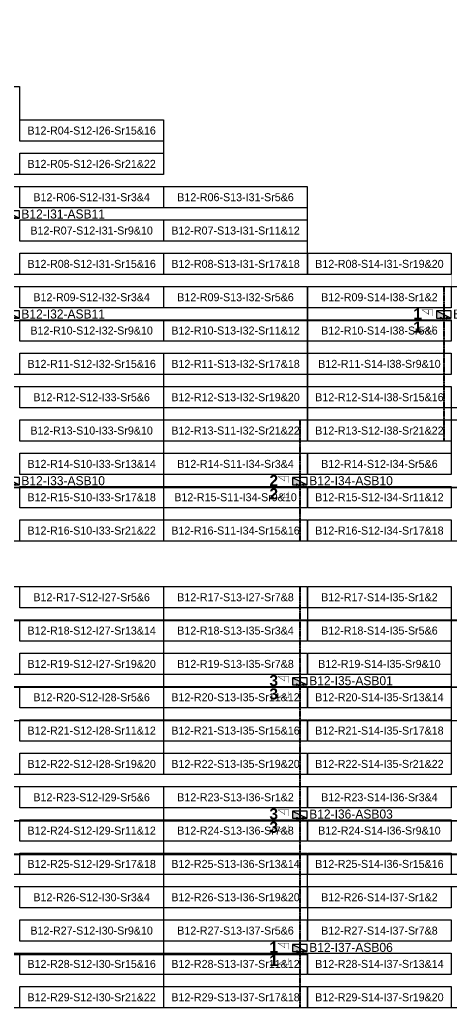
# Model space of a CAD drawing. Header units: metres. Extents: x 529297 to 529977, y 2674414 to 2674644.
# Drawn here: x 529653.6 to 529750.7, y 2674421.7 to 2674644.1 of the extents above; entities that cross this region are included whole.
import ezdxf
from ezdxf.enums import TextEntityAlignment as Align

# ---------------------------------------------------------------- set-up
doc = ezdxf.new("R2010")
doc.units = ezdxf.units.M
doc.linetypes.add('CENTER', pattern=[2, 1.25, -0.25, 0.25, -0.25])
doc.layers.add('Boundary-12.5 MW Block', color=6, linetype='Continuous', lineweight=9)
doc.layers.add('PILE', color=1, linetype='Continuous', lineweight=15)
for name, color, linetype in [('DC Trench BL-12', 40, 'Continuous'), ('E-Inverter Grouping', 2, 'Continuous'), ('Inverter Block-12', 7, 'Continuous'), ('LT Cable(AG) INV to LT Panel BL-12', 2, 'Continuous'), ('Messenger Wire Block-12 (Master Path)', 30, 'Continuous'), ('Messenger Wire Block-12 (MW Path)', 191, 'Continuous'), ('MMS Table Block-12', 8, 'Continuous'), ('Plan Line - DC BL-12', 40, 'Continuous'), ('Section Marking BL-12', 2, 'Continuous')]:
    doc.layers.add(name, color=color, linetype=linetype)
doc.styles.add('BoldTextStyle', font='arialbd.ttf')
doc.styles.get("Standard").update_dxf_attribs({"font": 'Adani Regular.ttf'})

# ---------------------------------------------------------------- blocks, each defined once
blk = doc.blocks.new('MMS Table (32.292 x 4.788)')
at = {"color": 0}
blk.add_lwpolyline([(0, -0.002), (0, 4.786), (32.292, 4.786), (32.292, -0.002)], close=True, dxfattribs=at)
at = {"color": 7}
blk.add_attdef('ID1', text='', height=1.8, dxfattribs=at).set_placement((16.146, 2.392), align=Align.MIDDLE_CENTER)
blk = doc.blocks.new('Inverter Block')
h = blk.add_hatch(color=0)
h.dxf.hatch_style = 1
h.paths.add_polyline_path([(-1.46, 2.27), (-1.46, 0.85), (1.46, 0.85)])
at = {"color": 0}
blk.add_lwpolyline([(1.46, 2.27), (-1.46, 2.27), (-1.46, 0.85), (1.46, 0.85)], close=True, dxfattribs=at)
blk.add_lwpolyline([(-1.46, 2.27), (1.46, 0.85)], dxfattribs=at)
at = {"layer": 'PILE'}
for centre in [(-0.61, 0.85), (0.61, 0.85)]:
    blk.add_circle(centre, 0.156, dxfattribs=at)
at = {"color": 7}
blk.add_attdef('ID', (-1.46, 3.01), '', height=1.8, dxfattribs=at)

msp = doc.modelspace()

# ---------------------------------------------------------------- linework, layer by layer
at = {"layer": 'Boundary-12.5 MW Block', "const_width": 0.05}
msp.add_lwpolyline([(529945.14, 2674421.79), (529297.3, 2674421.79), (529297.3, 2674644.08), (529621.12, 2674644.08), (529621.12, 2674629.08), (529653.52, 2674629.08), (529653.52, 2674621.58), (529685.91, 2674621.58), (529685.91, 2674606.58), (529718.3, 2674606.58), (529718.3, 2674591.58), (529750.69, 2674591.58), (529750.69, 2674584.08), (529783.08, 2674584.08)], dxfattribs=at)
at = {"layer": 'DC Trench BL-12', "color": 40, "const_width": 0.15}
for points in [[(529749.2, 2674584.08), (529748.9, 2674584.08), (529748.9, 2674549.29), (529749.2, 2674549.29)], [(529716.81, 2674554.08), (529716.51, 2674554.08), (529716.51, 2674526.79), (529716.81, 2674526.79)], [(529716.81, 2674516.58), (529716.51, 2674516.58), (529716.51, 2674421.79), (529716.81, 2674421.79)]]:
    msp.add_lwpolyline(points, close=True, dxfattribs=at)
at = {"layer": 'E-Inverter Grouping'}
for points in [[(529621.12, 2674644.08), (529621.12, 2674629.08), (529653.52, 2674629.08), (529653.52, 2674621.58), (529685.91, 2674621.58), (529685.91, 2674609.29), (529588.83, 2674609.29), (529588.83, 2674639.29), (529556.44, 2674639.29), (529556.44, 2674644.08)], [(529686.01, 2674564.29), (529621.22, 2674564.29), (529621.22, 2674584.08), (529718.3, 2674584.08), (529718.3, 2674549.29), (529686.01, 2674549.29)], [(529783.08, 2674584.08), (529783.08, 2674569.08), (529815.48, 2674569.08), (529815.48, 2674556.79), (529750.69, 2674556.79), (529750.69, 2674549.29), (529718.4, 2674549.29), (529718.4, 2674584.08)], [(529685.91, 2674526.79), (529621.22, 2674526.79), (529621.22, 2674556.79), (529588.83, 2674556.79), (529588.83, 2674561.58), (529685.91, 2674561.58)], [(529750.69, 2674474.29), (529686.01, 2674474.29), (529686.01, 2674509.08), (529718.4, 2674509.08), (529718.4, 2674516.58), (529750.69, 2674516.58)], [(529685.91, 2674421.79), (529588.83, 2674421.79), (529588.83, 2674441.58), (529621.22, 2674441.58), (529621.22, 2674449.08), (529685.91, 2674449.08)], [(529783.08, 2674421.79), (529686.01, 2674421.79), (529686.01, 2674441.58), (529718.4, 2674441.58), (529718.4, 2674449.08), (529783.08, 2674449.08)]]:
    msp.add_lwpolyline(points, close=True, dxfattribs=at)
at = {"layer": 'E-Inverter Grouping', "color": 3}
for points in [[(529718.3, 2674591.58), (529750.69, 2674591.58), (529750.69, 2674586.79), (529621.22, 2674586.79), (529621.22, 2674606.58), (529718.3, 2674606.58)], [(529783.08, 2674526.79), (529686.01, 2674526.79), (529686.01, 2674546.58), (529750.79, 2674546.58), (529750.79, 2674554.08), (529783.08, 2674554.08)], [(529685.91, 2674511.79), (529685.91, 2674496.79), (529588.83, 2674496.79), (529588.83, 2674516.58), (529718.3, 2674516.58), (529718.3, 2674511.79)], [(529556.44, 2674474.29), (529556.44, 2674479.08), (529588.83, 2674479.08), (529588.83, 2674494.08), (529685.91, 2674494.08), (529685.91, 2674474.29)], [(529588.83, 2674471.58), (529685.91, 2674471.58), (529685.91, 2674451.79), (529621.12, 2674451.79), (529621.12, 2674444.29), (529588.83, 2674444.29)], [(529686.01, 2674471.58), (529783.08, 2674471.58), (529783.08, 2674451.79), (529718.3, 2674451.79), (529718.3, 2674444.29), (529686.01, 2674444.29)]]:
    msp.add_lwpolyline(points, close=True, dxfattribs=at)
at = {"layer": 'LT Cable(AG) INV to LT Panel BL-12', "color": 5}
for points in [[(529584.52, 2674542.35), (529580.94, 2674542.35, -0.414214), (529580.04, 2674543.25), (529580.04, 2674546.28, 0.221878), (529579.72, 2674546.97), (529573.09, 2674552.52, -0.221878), (529572.77, 2674553.21), (529572.77, 2674554.97, 0.020432), (529572.77, 2674555.05), (529572.67, 2674556.21, -0.020432), (529572.67, 2674556.28), (529572.67, 2674575.51, -0.414214), (529573.57, 2674576.41), (529748.15, 2674576.41, 0.414214), (529749.05, 2674577.31), (529749.05, 2674577.69)], [(529584.52, 2674542.4), (529580.99, 2674542.4, -0.414214), (529580.09, 2674543.3), (529580.09, 2674546.3, 0.221878), (529579.77, 2674546.99), (529573.14, 2674552.54, -0.221878), (529572.82, 2674553.23), (529572.82, 2674554.98, 0.020432), (529572.82, 2674555.05), (529572.72, 2674556.21, -0.020432), (529572.72, 2674556.28), (529572.72, 2674560.46, -0.414214), (529573.62, 2674561.36), (529621.95, 2674561.36, -0.414214), (529622.85, 2674560.46), (529622.85, 2674539.76, 0.414214), (529623.75, 2674538.86), (529715.76, 2674538.86, 0.414214), (529716.66, 2674539.76), (529716.66, 2674540.19)], [(529584.52, 2674542.42), (529581.01, 2674542.42, -0.414214), (529580.11, 2674543.32), (529580.11, 2674546.31, 0.221878), (529579.79, 2674547), (529573.17, 2674552.55, -0.221878), (529572.85, 2674553.24), (529572.85, 2674554.98, 0.020432), (529572.84, 2674555.05), (529572.75, 2674556.21, -0.020432), (529572.75, 2674556.28), (529572.75, 2674560.44, -0.414214), (529573.65, 2674561.34), (529621.93, 2674561.34, -0.414214), (529622.83, 2674560.44), (529622.83, 2674539.74, 0.414214), (529623.73, 2674538.84), (529812.94, 2674538.84, 0.414214), (529813.84, 2674539.74), (529813.84, 2674540.19)], [(529579.49, 2674539.78), (529579.19, 2674539.78, 0.0576), (529578.99, 2674539.75), (529577.42, 2674539.38, -0.0576), (529577.21, 2674539.36), (529573.32, 2674539.36, 0.414214), (529572.42, 2674538.46), (529572.42, 2674518.41, 0.019682), (529572.43, 2674518.34), (529572.53, 2674517.01, -0.019682), (529572.53, 2674516.94), (529572.53, 2674457.22, 0.414214), (529573.43, 2674456.32), (529798.32, 2674456.32, -0.414214), (529799.22, 2674455.42), (529799.22, 2674434.72, 0.414214), (529800.12, 2674433.82), (529812.94, 2674433.82, 0.414214), (529813.84, 2674434.72), (529813.84, 2674435.19)], [(529579.49, 2674539.75), (529579.19, 2674539.75, 0.0576), (529578.99, 2674539.73), (529577.42, 2674539.36, -0.0576), (529577.21, 2674539.34), (529573.35, 2674539.34, 0.414214), (529572.45, 2674538.44), (529572.45, 2674518.41, 0.019682), (529572.45, 2674518.34), (529572.55, 2674517.02, -0.019682), (529572.56, 2674516.94), (529572.56, 2674464.75, 0.414214), (529573.46, 2674463.85), (529910.11, 2674463.85, 0.414214), (529911.01, 2674464.75), (529911.01, 2674465.19)], [(529579.49, 2674539.73), (529579.19, 2674539.73, 0.0576), (529578.99, 2674539.7), (529577.42, 2674539.33, -0.0576), (529577.21, 2674539.31), (529573.37, 2674539.31, 0.414214), (529572.47, 2674538.41), (529572.47, 2674518.41, 0.019682), (529572.48, 2674518.34), (529572.58, 2674517.02, -0.019682), (529572.58, 2674516.95), (529572.58, 2674464.77, 0.414214), (529573.48, 2674463.87), (529812.94, 2674463.87, 0.414214), (529813.84, 2674464.77), (529813.84, 2674465.19)], [(529579.49, 2674539.7), (529579.19, 2674539.7, 0.0576), (529578.99, 2674539.68), (529577.42, 2674539.31, -0.0576), (529577.21, 2674539.29), (529573.4, 2674539.29, 0.414214), (529572.5, 2674538.39), (529572.5, 2674518.41, 0.019682), (529572.5, 2674518.34), (529572.6, 2674517.02, -0.019682), (529572.61, 2674516.95), (529572.61, 2674464.8, 0.414214), (529573.51, 2674463.9), (529715.76, 2674463.9, 0.414214), (529716.66, 2674464.8), (529716.66, 2674465.19)], [(529581.48, 2674539.65), (529579.19, 2674539.65, 0.0576), (529578.99, 2674539.63), (529577.42, 2674539.26, -0.0576), (529577.21, 2674539.24), (529573.45, 2674539.24, 0.414214), (529572.55, 2674538.34), (529572.55, 2674518.41, 0.019682), (529572.55, 2674518.34), (529572.65, 2674517.02, -0.019682), (529572.66, 2674516.95), (529572.66, 2674487.35, 0.414214), (529573.56, 2674486.45), (529845.33, 2674486.45, 0.414214), (529846.23, 2674487.35), (529846.23, 2674487.69)], [(529581.48, 2674539.6), (529579.19, 2674539.6, 0.0576), (529578.99, 2674539.58), (529577.42, 2674539.21, -0.0576), (529577.21, 2674539.19), (529573.5, 2674539.19, 0.414214), (529572.6, 2674538.29), (529572.6, 2674518.42, 0.019682), (529572.6, 2674518.35), (529572.7, 2674517.02, -0.019682), (529572.71, 2674516.95), (529572.71, 2674494.9, 0.414214), (529573.61, 2674494), (529942.5, 2674494, 0.414214), (529943.4, 2674494.9), (529943.4, 2674495.19)], [(529583.64, 2674539.58), (529579.19, 2674539.58, 0.0576), (529578.99, 2674539.55), (529577.42, 2674539.18, -0.0576), (529577.21, 2674539.16), (529573.52, 2674539.16, 0.414214), (529572.62, 2674538.26), (529572.62, 2674518.42, 0.019682), (529572.63, 2674518.35), (529572.73, 2674517.02, -0.019682), (529572.73, 2674516.95), (529572.73, 2674494.92, 0.414214), (529573.63, 2674494.02), (529780.54, 2674494.02, 0.414214), (529781.44, 2674494.92), (529781.44, 2674495.19)], [(529583.64, 2674539.55), (529579.19, 2674539.55, 0.0576), (529578.99, 2674539.53), (529577.42, 2674539.16, -0.0576), (529577.21, 2674539.14), (529573.55, 2674539.14, 0.414214), (529572.65, 2674538.24), (529572.65, 2674518.42, 0.019682), (529572.65, 2674518.35), (529572.75, 2674517.02, -0.019682), (529572.76, 2674516.95), (529572.76, 2674494.95, 0.414214), (529573.66, 2674494.05), (529715.76, 2674494.05, 0.414214), (529716.66, 2674494.95), (529716.66, 2674495.19)], [(529583.64, 2674539.53), (529579.19, 2674539.53, 0.0576), (529578.99, 2674539.5), (529577.42, 2674539.13, -0.0576), (529577.21, 2674539.11), (529573.57, 2674539.11, 0.414214), (529572.67, 2674538.21), (529572.67, 2674518.42, 0.019682), (529572.68, 2674518.35), (529572.78, 2674517.02, -0.019682), (529572.78, 2674516.95), (529572.78, 2674509.97, 0.414214), (529573.68, 2674509.07), (529845.33, 2674509.07, 0.414214), (529846.23, 2674509.97), (529846.23, 2674510.19)]]:
    msp.add_lwpolyline(points, format="xyb", dxfattribs=at)
at = {"layer": 'LT Cable(AG) INV to LT Panel BL-12'}
for points in [[(529580.51, 2674540.14), (529579.39, 2674540.14, -0.106848), (529579.02, 2674540.22), (529577.4, 2674540.95, 0.106848), (529577.03, 2674541.03), (529570.72, 2674541.03, 0.414214), (529569.82, 2674540.13), (529569.82, 2674518.51, -0.068738), (529569.79, 2674518.27), (529569.46, 2674517.08, 0.068738), (529569.42, 2674516.84), (529569.42, 2674434.97, 0.414214), (529570.32, 2674434.07), (529715.76, 2674434.07, 0.414214), (529716.66, 2674434.97), (529716.66, 2674435.19)], [(529580.51, 2674540.09), (529579.36, 2674540.09, 0.089777), (529579.04, 2674540.03), (529577.47, 2674539.44, -0.089777), (529577.15, 2674539.39), (529573.3, 2674539.39, 0.414214), (529572.4, 2674538.49), (529572.4, 2674518.41, 0.019682), (529572.4, 2674518.34), (529572.5, 2674517.01, -0.019682), (529572.51, 2674516.94), (529572.51, 2674457.2, 0.414214), (529573.41, 2674456.3), (529798.29, 2674456.3, -0.414214), (529799.19, 2674455.4), (529799.19, 2674434.7, 0.414214), (529800.09, 2674433.8), (529910.11, 2674433.8, 0.414214), (529911.01, 2674434.7), (529911.01, 2674435.19)]]:
    msp.add_lwpolyline(points, format="xyb", dxfattribs=at)
at = {"layer": 'Messenger Wire Block-12 (Master Path)'}
for points in [[(529572.65, 2674576.44), (529750.69, 2674576.44)], [(529622.93, 2674538.94), (529815.48, 2674538.94)], [(529572.65, 2674508.94), (529847.87, 2674508.94)], [(529572.65, 2674493.94), (529945.04, 2674493.94)], [(529572.65, 2674486.44), (529847.87, 2674486.44)], [(529572.65, 2674463.94), (529912.65, 2674463.94)], [(529572.65, 2674456.44), (529799.33, 2674456.44)], [(529362.09, 2674433.94), (529718.3, 2674433.94)]]:
    msp.add_lwpolyline(points, dxfattribs=at)
at = {"layer": 'Messenger Wire Block-12 (MW Path)', "const_width": 0.1}
for points in [[(529572.65, 2674576.44), (529750.69, 2674576.44)], [(529622.93, 2674538.94), (529815.48, 2674538.94)], [(529572.65, 2674508.94), (529847.87, 2674508.94)], [(529572.65, 2674493.94), (529945.04, 2674493.94)], [(529572.65, 2674486.44), (529847.87, 2674486.44)], [(529572.65, 2674463.94), (529912.65, 2674463.94)], [(529572.65, 2674456.44), (529799.33, 2674456.44)], [(529362.09, 2674433.69), (529718.3, 2674433.69)], [(529716.66, 2674434.19), (529718.3, 2674434.19)]]:
    msp.add_lwpolyline(points, dxfattribs=at)
at = {"layer": 'Plan Line - DC BL-12', "color": 6, "linetype": 'CENTER'}
for points in [[(529749.05, 2674584.08), (529749.05, 2674549.29)], [(529716.66, 2674554.08), (529716.66, 2674526.79)], [(529716.66, 2674516.58), (529716.66, 2674421.79)]]:
    msp.add_lwpolyline(points, dxfattribs=at)
at = {"layer": 'Section Marking BL-12', "color": 94, "lineweight": 35, "true_color": 0x00a500, "const_width": 0.1}
for points in [[(529746.55, 2674577.44), (529746.55, 2674578.83), (529744.15, 2674578.83), (529745.63, 2674577.82), (529745.63, 2674578.83)], [(529746.55, 2674575.44), (529746.55, 2674574.05), (529744.15, 2674574.05), (529745.63, 2674575.06), (529745.63, 2674574.05)], [(529714.16, 2674539.94), (529714.16, 2674541.33), (529711.76, 2674541.33), (529713.24, 2674540.32), (529713.24, 2674541.33)], [(529714.16, 2674537.94), (529714.16, 2674536.55), (529711.76, 2674536.55), (529713.24, 2674537.56), (529713.24, 2674536.55)], [(529714.16, 2674494.94), (529714.16, 2674496.33), (529711.76, 2674496.33), (529713.24, 2674495.32), (529713.24, 2674496.33)], [(529714.16, 2674492.94), (529714.16, 2674491.55), (529711.76, 2674491.55), (529713.24, 2674492.56), (529713.24, 2674491.55)], [(529714.16, 2674464.94), (529714.16, 2674466.33), (529711.76, 2674466.33), (529713.24, 2674465.32), (529713.24, 2674466.33)], [(529714.16, 2674462.94), (529714.16, 2674461.55), (529711.76, 2674461.55), (529713.24, 2674462.56), (529713.24, 2674461.55)], [(529714.16, 2674434.94), (529714.16, 2674436.33), (529711.76, 2674436.33), (529713.24, 2674435.32), (529713.24, 2674436.33)], [(529714.16, 2674432.94), (529714.16, 2674431.55), (529711.76, 2674431.55), (529713.24, 2674432.56), (529713.24, 2674431.55)]]:
    msp.add_lwpolyline(points, dxfattribs=at)

# ---------------------------------------------------------------- block references
at = {"layer": 'Inverter Block-12'}
ref = msp.add_blockref('Inverter Block', (529651.88, 2674598.53), dxfattribs=dict(at, xscale=1.124999999976148, yscale=1.124999999976148, zscale=1.124999999976148))
ref.add_attrib('ID', 'B12-I31-ASB11', (529653.95, 2674599.39), dxfattribs={"layer": '0', "color": 7, "height": 2.025})
ref = msp.add_blockref('Inverter Block', (529651.88, 2674576.03), dxfattribs=dict(at, xscale=1.124999999976148, yscale=1.124999999976148, zscale=1.124999999976148))
ref.add_attrib('ID', 'B12-I32-ASB11', (529653.95, 2674576.89), dxfattribs={"layer": '0', "color": 7, "height": 2.025})
ref = msp.add_blockref('Inverter Block', (529749.05, 2674576.03), dxfattribs=dict(at, xscale=1.124999999976148, yscale=1.124999999976148, zscale=1.124999999976148))
ref.add_attrib('ID', 'B12-I38-ASB10', (529751.13, 2674576.89), dxfattribs={"layer": '0', "color": 7, "height": 2.025})
ref = msp.add_blockref('Inverter Block', (529651.88, 2674538.53), dxfattribs=dict(at, xscale=1.124999999976148, yscale=1.124999999976148, zscale=1.124999999976148))
ref.add_attrib('ID', 'B12-I33-ASB10', (529653.95, 2674539.39), dxfattribs={"layer": '0', "color": 7, "height": 2.025})
ref = msp.add_blockref('Inverter Block', (529716.66, 2674538.53), dxfattribs=dict(at, xscale=1.124999999976148, yscale=1.124999999976148, zscale=1.124999999976148))
ref.add_attrib('ID', 'B12-I34-ASB10', (529718.74, 2674539.39), dxfattribs={"layer": '0', "color": 7, "height": 2.025})
ref = msp.add_blockref('Inverter Block', (529716.66, 2674493.53), dxfattribs=dict(at, xscale=1.124999999976148, yscale=1.124999999976148, zscale=1.124999999976148))
ref.add_attrib('ID', 'B12-I35-ASB01', (529718.74, 2674494.39), dxfattribs={"layer": '0', "color": 7, "height": 2.025})
ref = msp.add_blockref('Inverter Block', (529716.66, 2674463.53), dxfattribs=dict(at, xscale=1.124999999976148, yscale=1.124999999976148, zscale=1.124999999976148))
ref.add_attrib('ID', 'B12-I36-ASB03', (529718.74, 2674464.39), dxfattribs={"layer": '0', "color": 7, "height": 2.025})
ref = msp.add_blockref('Inverter Block', (529716.66, 2674433.53), dxfattribs=dict(at, xscale=1.124999999976148, yscale=1.124999999976148, zscale=1.124999999976148))
ref.add_attrib('ID', 'B12-I37-ASB06', (529718.74, 2674434.39), dxfattribs={"layer": '0', "color": 7, "height": 2.025})
at = {"layer": 'MMS Table Block-12'}
for p, values in [((529653.62, 2674616.79), {'ID1': 'B12-R04-S12-I26-Sr15&16'}), ((529653.62, 2674609.29), {'ID1': 'B12-R05-S12-I26-Sr21&22'}), ((529653.62, 2674601.79), {'ID1': 'B12-R06-S12-I31-Sr3&4'}), ((529686.01, 2674601.79), {'ID1': 'B12-R06-S13-I31-Sr5&6'}), ((529653.62, 2674594.29), {'ID1': 'B12-R07-S12-I31-Sr9&10'}), ((529686.01, 2674594.29), {'ID1': 'B12-R07-S13-I31-Sr11&12'}), ((529653.62, 2674586.79), {'ID1': 'B12-R08-S12-I31-Sr15&16'}), ((529686.01, 2674586.79), {'ID1': 'B12-R08-S13-I31-Sr17&18'}), ((529718.4, 2674586.79), {'ID1': 'B12-R08-S14-I31-Sr19&20'}), ((529653.62, 2674579.29), {'ID1': 'B12-R09-S12-I32-Sr3&4'}), ((529686.01, 2674579.29), {'ID1': 'B12-R09-S13-I32-Sr5&6'}), ((529718.4, 2674579.29), {'ID1': 'B12-R09-S14-I38-Sr1&2'}), ((529653.62, 2674571.79), {'ID1': 'B12-R10-S12-I32-Sr9&10'}), ((529686.01, 2674571.79), {'ID1': 'B12-R10-S13-I32-Sr11&12'}), ((529718.4, 2674571.79), {'ID1': 'B12-R10-S14-I38-Sr5&6'}), ((529653.62, 2674564.29), {'ID1': 'B12-R11-S12-I32-Sr15&16'}), ((529686.01, 2674564.29), {'ID1': 'B12-R11-S13-I32-Sr17&18'}), ((529718.4, 2674564.29), {'ID1': 'B12-R11-S14-I38-Sr9&10'}), ((529653.62, 2674556.79), {'ID1': 'B12-R12-S12-I33-Sr5&6'}), ((529686.01, 2674556.79), {'ID1': 'B12-R12-S13-I32-Sr19&20'}), ((529718.4, 2674556.79), {'ID1': 'B12-R12-S14-I38-Sr15&16'}), ((529653.62, 2674549.29), {'ID1': 'B12-R13-S10-I33-Sr9&10'}), ((529686.01, 2674549.29), {'ID1': 'B12-R13-S11-I32-Sr21&22'}), ((529718.4, 2674549.29), {'ID1': 'B12-R13-S12-I38-Sr21&22'}), ((529653.62, 2674541.79), {'ID1': 'B12-R14-S10-I33-Sr13&14'}), ((529686.01, 2674541.79), {'ID1': 'B12-R14-S11-I34-Sr3&4'}), ((529718.4, 2674541.79), {'ID1': 'B12-R14-S12-I34-Sr5&6'}), ((529653.62, 2674534.29), {'ID1': 'B12-R15-S10-I33-Sr17&18'}), ((529686.01, 2674534.29), {'ID1': 'B12-R15-S11-I34-Sr9&10'}), ((529718.4, 2674534.29), {'ID1': 'B12-R15-S12-I34-Sr11&12'}), ((529653.62, 2674526.79), {'ID1': 'B12-R16-S10-I33-Sr21&22'}), ((529686.01, 2674526.79), {'ID1': 'B12-R16-S11-I34-Sr15&16'}), ((529718.4, 2674526.79), {'ID1': 'B12-R16-S12-I34-Sr17&18'}), ((529653.62, 2674511.79), {'ID1': 'B12-R17-S12-I27-Sr5&6'}), ((529686.01, 2674511.79), {'ID1': 'B12-R17-S13-I27-Sr7&8'}), ((529718.4, 2674511.79), {'ID1': 'B12-R17-S14-I35-Sr1&2'}), ((529653.62, 2674504.29), {'ID1': 'B12-R18-S12-I27-Sr13&14'}), ((529686.01, 2674504.29), {'ID1': 'B12-R18-S13-I35-Sr3&4'}), ((529718.4, 2674504.29), {'ID1': 'B12-R18-S14-I35-Sr5&6'}), ((529653.62, 2674496.79), {'ID1': 'B12-R19-S12-I27-Sr19&20'}), ((529686.01, 2674496.79), {'ID1': 'B12-R19-S13-I35-Sr7&8'}), ((529718.4, 2674496.79), {'ID1': 'B12-R19-S14-I35-Sr9&10'}), ((529653.62, 2674489.29), {'ID1': 'B12-R20-S12-I28-Sr5&6'}), ((529686.01, 2674489.29), {'ID1': 'B12-R20-S13-I35-Sr11&12'}), ((529718.4, 2674489.29), {'ID1': 'B12-R20-S14-I35-Sr13&14'}), ((529653.62, 2674481.79), {'ID1': 'B12-R21-S12-I28-Sr11&12'}), ((529686.01, 2674481.79), {'ID1': 'B12-R21-S13-I35-Sr15&16'}), ((529718.4, 2674481.79), {'ID1': 'B12-R21-S14-I35-Sr17&18'}), ((529653.62, 2674474.29), {'ID1': 'B12-R22-S12-I28-Sr19&20'}), ((529686.01, 2674474.29), {'ID1': 'B12-R22-S13-I35-Sr19&20'}), ((529718.4, 2674474.29), {'ID1': 'B12-R22-S14-I35-Sr21&22'}), ((529653.62, 2674466.79), {'ID1': 'B12-R23-S12-I29-Sr5&6'}), ((529686.01, 2674466.79), {'ID1': 'B12-R23-S13-I36-Sr1&2'}), ((529718.4, 2674466.79), {'ID1': 'B12-R23-S14-I36-Sr3&4'}), ((529653.62, 2674459.29), {'ID1': 'B12-R24-S12-I29-Sr11&12'}), ((529686.01, 2674459.29), {'ID1': 'B12-R24-S13-I36-Sr7&8'}), ((529718.4, 2674459.29), {'ID1': 'B12-R24-S14-I36-Sr9&10'}), ((529653.62, 2674451.79), {'ID1': 'B12-R25-S12-I29-Sr17&18'}), ((529686.01, 2674451.79), {'ID1': 'B12-R25-S13-I36-Sr13&14'}), ((529718.4, 2674451.79), {'ID1': 'B12-R25-S14-I36-Sr15&16'}), ((529653.62, 2674444.29), {'ID1': 'B12-R26-S12-I30-Sr3&4'}), ((529686.01, 2674444.29), {'ID1': 'B12-R26-S13-I36-Sr19&20'}), ((529718.4, 2674444.29), {'ID1': 'B12-R26-S14-I37-Sr1&2'}), ((529653.62, 2674436.79), {'ID1': 'B12-R27-S12-I30-Sr9&10'}), ((529686.01, 2674436.79), {'ID1': 'B12-R27-S13-I37-Sr5&6'}), ((529718.4, 2674436.79), {'ID1': 'B12-R27-S14-I37-Sr7&8'}), ((529653.62, 2674429.29), {'ID1': 'B12-R28-S12-I30-Sr15&16'}), ((529686.01, 2674429.29), {'ID1': 'B12-R28-S13-I37-Sr11&12'}), ((529718.4, 2674429.29), {'ID1': 'B12-R28-S14-I37-Sr13&14'}), ((529653.62, 2674421.79), {'ID1': 'B12-R29-S12-I30-Sr21&22'}), ((529686.01, 2674421.79), {'ID1': 'B12-R29-S13-I37-Sr17&18'}), ((529718.4, 2674421.79), {'ID1': 'B12-R29-S14-I37-Sr19&20'})]:
    msp.add_blockref('MMS Table (32.292 x 4.788)', p, dxfattribs=at).add_auto_attribs(values)

# ---------------------------------------------------------------- texts
at = {"layer": 'Section Marking BL-12', "color": 94, "true_color": 0x00a500, "style": 'BoldTextStyle'}
for s, p in [('1', (529743.15, 2674577.94)), ('1', (529743.15, 2674574.94)), ('2', (529710.76, 2674540.44)), ('2', (529710.76, 2674537.44)), ('3', (529710.76, 2674495.44)), ('3', (529710.76, 2674492.44)), ('3', (529710.76, 2674465.44)), ('3', (529710.76, 2674462.44)), ('1', (529710.76, 2674435.44)), ('1', (529710.76, 2674432.44))]:
    msp.add_text(s, height=2.5, dxfattribs=at).set_placement(p, align=Align.MIDDLE_CENTER)

doc.saveas('drawing.dxf')
